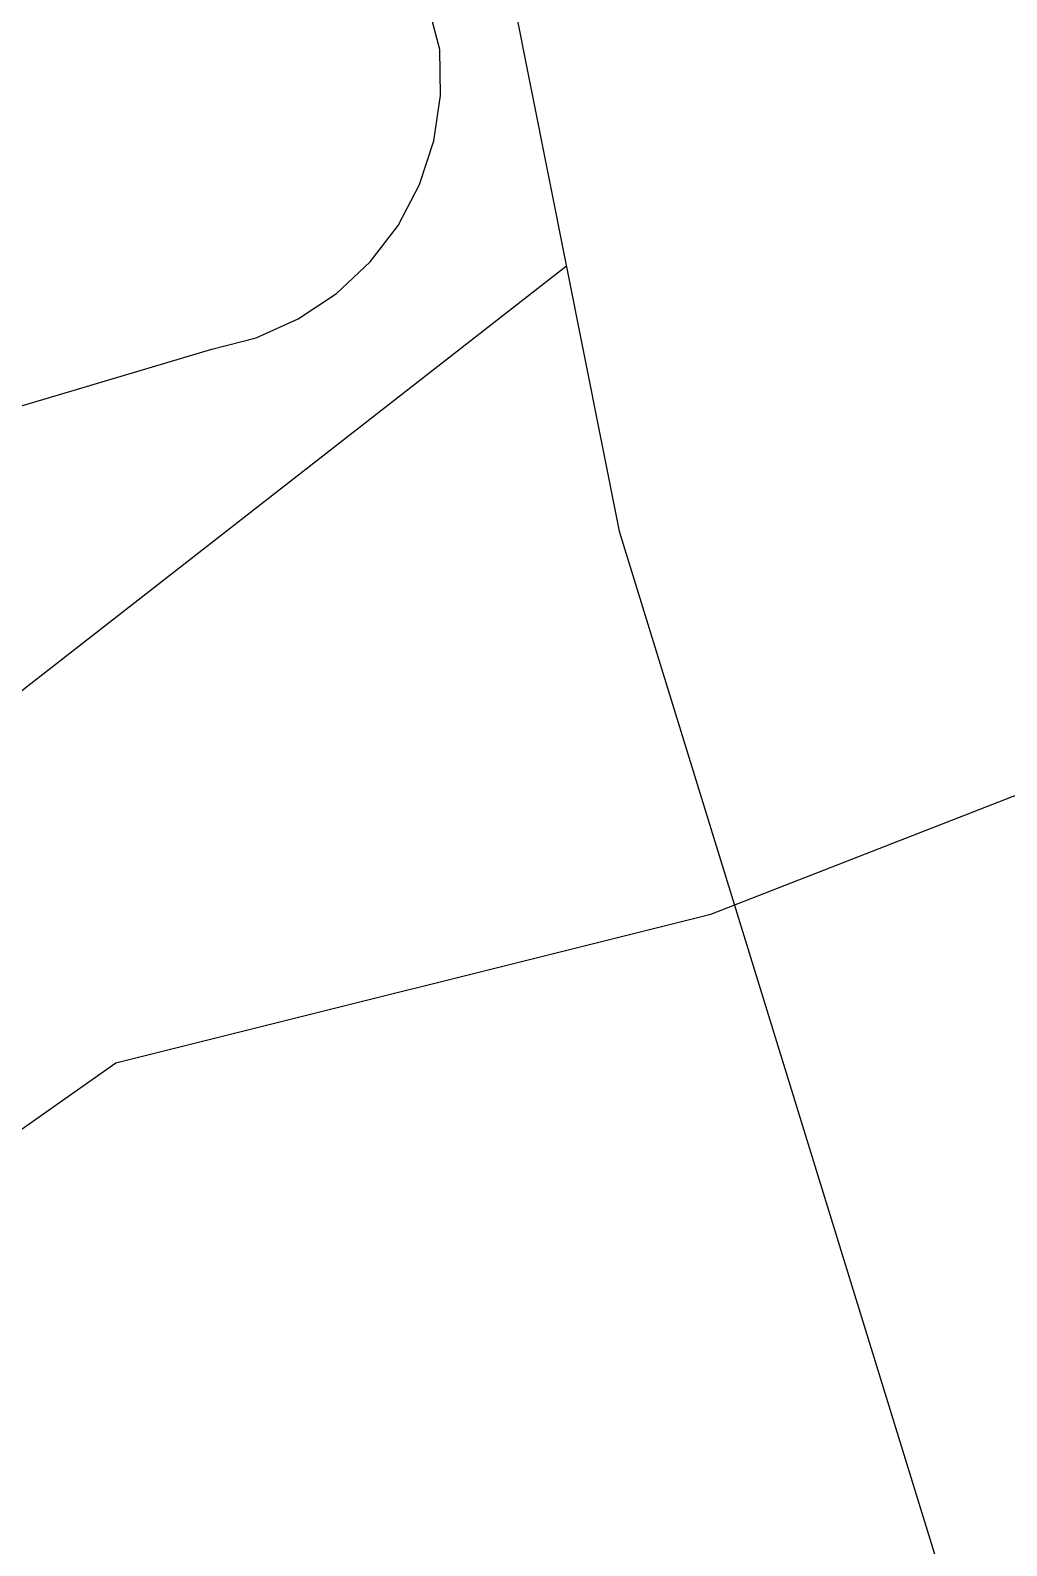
# Model space of a CAD drawing. Header units: inches. Extents: x 653559 to 669309, y 7245317 to 7256454.
# Drawn here: x 663327.2 to 663368.9, y 7252566.7 to 7252631.4 of the extents above; entities that cross this region are included whole.
import ezdxf

# ---------------------------------------------------------------- set-up
doc = ezdxf.new("R2010")
doc.units = ezdxf.units.IN
doc.header["$MEASUREMENT"] = 0
for name, color, linetype in [('Alambrados', 7, 'Continuous'), ('Caminos', 1, 'Continuous'), ('Reserva', 92, 'Continuous')]:
    doc.layers.add(name, color=color, linetype=linetype)

msp = doc.modelspace()

# ---------------------------------------------------------------- linework, layer by layer
at = {"layer": 'Alambrados', "transparency": 33554613}
for points in [[(663119.625, 7253428.201), (663128.198, 7253389.148), (663294.118, 7252811.191), (663347.194, 7252636.036), (663352.379, 7252610.001), (663477.792, 7252203.204), (663727.096, 7251775.041), (663922.412, 7251435.166)], [(662809.331, 7252024.323), (662820.454, 7252025.505), (662929.198, 7252056.726), (663050.113, 7252327.66), (663090.197, 7252418.677), (663350.122, 7252621.336)]]:
    msp.add_lwpolyline(points, dxfattribs=at)
at = {"layer": 'Caminos', "transparency": 33554613}
msp.add_lwpolyline([(663195.807, 7252527.388), (663222.053, 7252547.602), (663239.304, 7252562.842), (663258.037, 7252581.363), (663280.156, 7252596.709), (663299.312, 7252606.446), (663312.541, 7252611.102), (663334.978, 7252617.77), (663336.88, 7252618.262), (663338.674, 7252619.063), (663340.31, 7252620.151), (663341.743, 7252621.496), (663342.932, 7252623.06), (663343.845, 7252624.8), (663344.456, 7252626.668), (663344.749, 7252628.611), (663344.714, 7252630.576), (663343.127, 7252636.608)], dxfattribs=at)
at = {"layer": 'Reserva', "transparency": 33554613}
msp.add_lwpolyline([(662912.58, 7252011.035), (662919.327, 7252020.56), (662926.074, 7252039.61), (662934.011, 7252056.676), (662947.108, 7252077.71), (662962.983, 7252107.476), (663008.227, 7252206.298), (663032.436, 7252262.258), (663068.155, 7252352.348), (663087.602, 7252395.608), (663116.177, 7252416.245), (663183.646, 7252477.761), (663270.165, 7252548.405), (663297.549, 7252563.883), (663330.887, 7252587.299), (663356.287, 7252593.649), (663379.703, 7252602.777)], dxfattribs=at)

doc.saveas('drawing.dxf')
